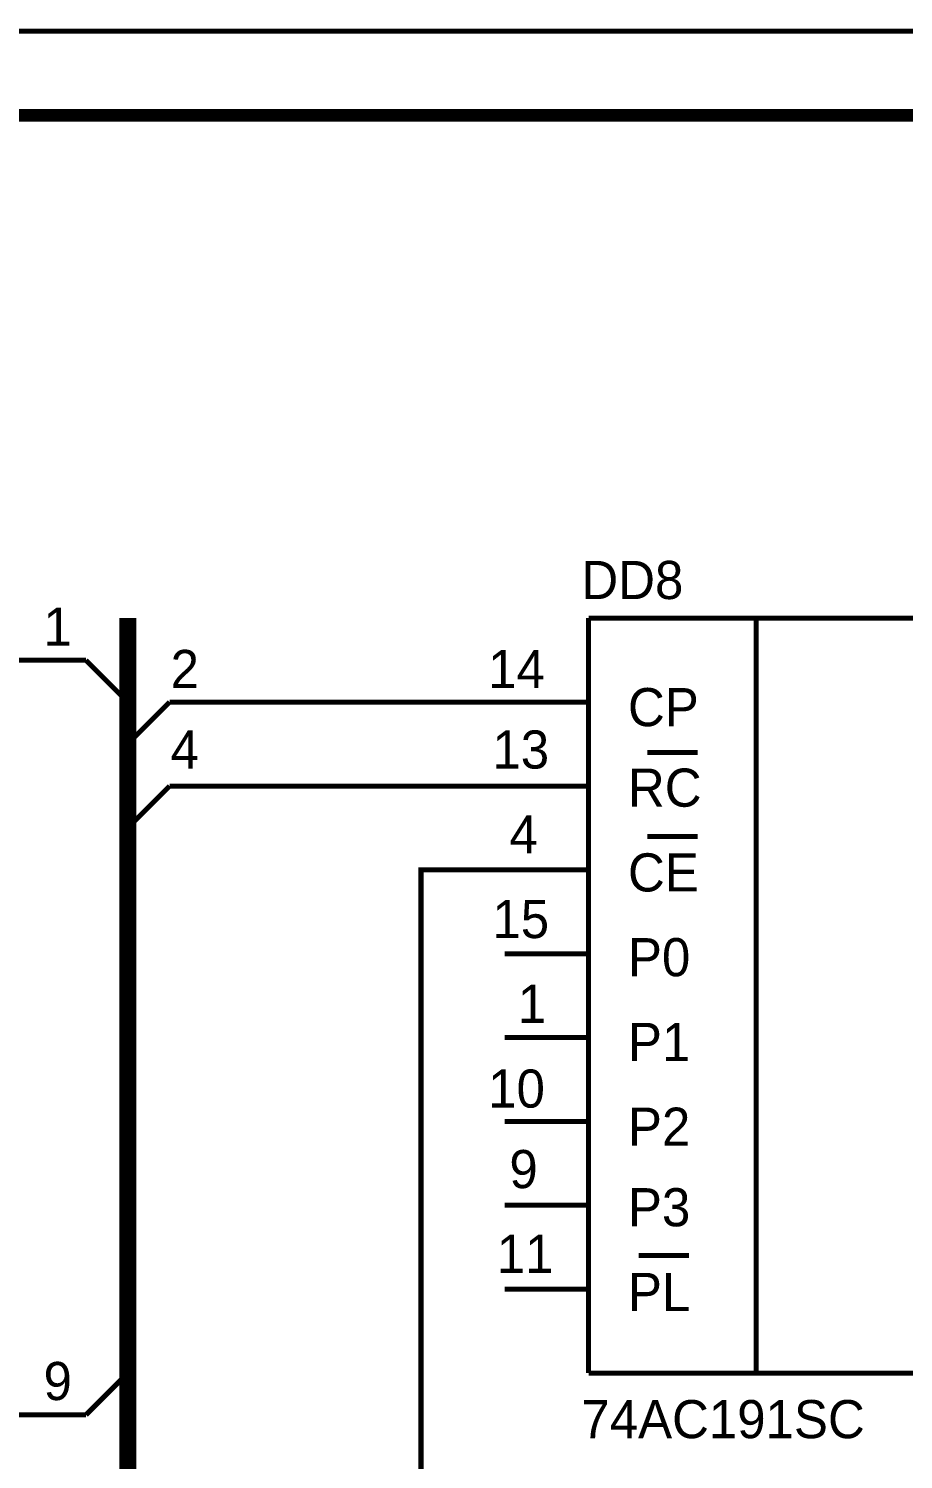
# Model space of a CAD drawing. Header units: millimetres. Extents: x 0 to 594, y 0 to 420.
# Drawn here: x 306.6 to 358.8, y 334.8 to 420.1 of the extents above; entities that cross this region are included whole.
import ezdxf

# ---------------------------------------------------------------- set-up
doc = ezdxf.new("R2010")
doc.units = ezdxf.units.MM
doc.layers.add('Sheet', color=255, linetype='Continuous')

msp = doc.modelspace()

# ---------------------------------------------------------------- linework, layer by layer
at = {"layer": 'Sheet'}
for points, const_width in [([(0.063, 420), (593.968, 420), (593.968, 0), (0.063, 0), (0.063, 420)], 0.3), ([(0.063, 420), (593.968, 420), (593.968, 0), (0.063, 0), (0.063, 420)], 0.3), ([(0.063, 420), (0.063, 0), (593.968, 0), (593.968, 420), (0.063, 420), (0.063, 420)], 0.0991), ([(0.063, 420), (0.063, 0), (593.968, 0), (593.968, 420), (0.063, 420), (0.063, 420)], 0.0991)]:
    msp.add_lwpolyline(points, close=True, dxfattribs=dict(at, const_width=const_width))
for points, const_width in [([(20.055, 414.977), (588.947, 414.977)], 0.749), ([(312.507, 385), (312.507, 282.495)], 1.016), ([(339.999, 385), (369.987, 385)], 0.3), ([(339.999, 339.986), (339.999, 385)], 0.3), ([(349.995, 385), (349.995, 339.986)], 0.3), ([(165.033, 367.5), (165.033, 382.489), (310.012, 382.489)], 0.3), ([(312.507, 379.993), (310.012, 382.489)], 0.3), ([(312.507, 377.498), (315.002, 379.993)], 0.3), ([(334.994, 379.993), (315.002, 379.993)], 0.3), ([(339.999, 379.993), (334.994, 379.993)], 0.3), ([(343.505, 376.992), (346.505, 376.992)], 0.3), ([(312.507, 372.491), (315.002, 374.986)], 0.3), ([(315.002, 374.986), (334.994, 374.986)], 0.3), ([(339.999, 374.986), (334.994, 374.986)], 0.3), ([(343.505, 371.986), (346.505, 371.986)], 0.3), ([(334.994, 369.995), (330.004, 369.995), (330.004, 315), (334.994, 315)], 0.3), ([(339.999, 369.995), (334.994, 369.995)], 0.3), ([(339.999, 364.989), (334.994, 364.989)], 0.3), ([(339.999, 359.998), (334.994, 359.998)], 0.3), ([(339.999, 354.991), (334.994, 354.991)], 0.3), ([(339.999, 350), (334.994, 350)], 0.3), ([(343, 346.999), (346, 346.999)], 0.3), ([(339.999, 344.993), (334.994, 344.993)], 0.3), ([(310.012, 337.491), (312.507, 339.986)], 0.3), ([(369.987, 339.986), (339.999, 339.986)], 0.3), ([(262.512, 337.491), (267.518, 337.491), (310.012, 337.491)], 0.3)]:
    msp.add_lwpolyline(points, dxfattribs=dict(at, const_width=const_width))

# ---------------------------------------------------------------- texts
for s, height, p in [('DD8', 2.2744, (339.573, 386.137)), ('1', 2.274, (307.485, 383.357)), ('2', 2.274, (315.065, 380.83)), ('14', 2.2744, (334.014, 380.83)), ('CP', 2.2744, (342.352, 378.556)), ('4', 2.274, (315.065, 376.029)), ('13', 2.2744, (334.267, 376.029)), ('RC', 2.2744, (342.352, 373.755)), ('4', 2.274, (335.278, 370.975)), ('CE', 2.2744, (342.352, 368.7)), ('15', 2.2744, (334.267, 365.921)), ('P0', 2.2744, (342.352, 363.646)), ('1', 2.274, (335.783, 360.866)), ('P1', 2.2744, (342.352, 358.592)), ('10', 2.2744, (334.014, 355.812)), ('P2', 2.2744, (342.352, 353.538)), ('9', 2.274, (335.278, 351.011)), ('P3', 2.2744, (342.352, 348.736)), ('11', 2.2744, (334.52, 345.957)), ('PL', 2.2744, (342.352, 343.682)), ('9', 2.274, (307.485, 338.375)), ('74AC191SC', 2.2744, (339.573, 336.101))]:
    msp.add_text(s, height=height, dxfattribs=at).set_placement(p)

doc.saveas('drawing.dxf')
